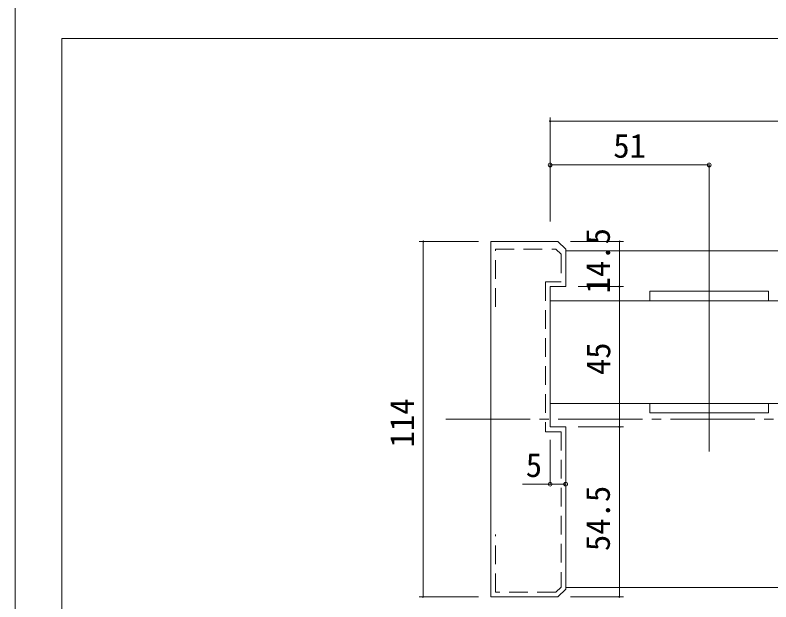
# Model space of a CAD drawing. Units: millimetres on the paper, enlarged 10 times, with parts at other scales. Extents: x -1985 to 2015, y -1370 to 1400.
# Drawn here: x -1985 to -1178, y -705 to -78 of the extents above; entities that cross this region are included whole.
import ezdxf
from ezdxf.enums import TextEntityAlignment as Align

# ---------------------------------------------------------------- set-up
doc = ezdxf.new("R2010")
doc.units = ezdxf.units.MM
doc.header["$LTSCALE"] = 10
doc.header["$PDMODE"] = 32
doc.header["$PDSIZE"] = 4
for name, pattern in [('CHAIN2', [12, 9, -1, 1, -1]), ('USER6', [9, 6, -0.75, 1.5, -0.75]), ('USER9', [3, 2, -1])]:
    doc.linetypes.add(name, pattern=pattern)
for name, color, linetype, lineweight in [('1-1_0', 7, 'Continuous', 20), ('2-0', 7, 'Continuous', 20), ('2-1', 7, 'Continuous', 20)]:
    doc.layers.add(name, color=color, linetype=linetype, lineweight=lineweight)
doc.styles.add('ＭＳ ゴシック', font='')
doc.styles.get('ＭＳ ゴシック').set_extended_font_data('MS Gothic')

msp = doc.modelspace()

# ---------------------------------------------------------------- linework, layer by layer
at = {"layer": '1-1_0'}
for p in [(395, -102.5), (395, -102.5), (-1935, -1002.5), (395, -102.5), (395, -102.5), (-1935, -1002.5)]:
    msp.add_line(p, (-1935, -102.5), dxfattribs=at)
msp.add_lwpolyline([(2015, -1370), (2015, 1400), (-1985, 1400), (-1985, -1370)], dxfattribs=at)
at = {"layer": '2-0', "color": 4, "linetype": 'CHAIN2', "lineweight": 9}
msp.add_line((-1524.68, -509.39), (-1077.42, -509.39), dxfattribs=at)
at = {"layer": '2-0', "color": 4, "lineweight": 9}
for q in [(-1442.9, -578.88), (-1396.75, -578.88)]:
    msp.add_line((-1413.42, -578.88), q, dxfattribs=at)
at = {"layer": '2-0', "color": 4}
for p in [(-1413.42, -578.88), (-1396.75, -578.88)]:
    msp.add_point(p, dxfattribs=at)
at = {"layer": '2-1', "color": 4, "lineweight": 9}
for p, q in [((-1412.89, -191.02), (-1413.94, -191.02)), ((-1413.94, -191.02), (-1412.89, -191.02)), ((-1413.42, -298.2), (-1413.42, -186.86)), ((-1413.42, -191.02), (-657.11, -191.02)), ((-1413.42, -237.66), (-1243.42, -237.66)), ((-1413.42, -237.66), (-1413.42, -289.03)), ((-1243.42, -237.66), (-1243.42, -544.03)), ((-1490.08, -319.38), (-1553.15, -319.38)), ((-1548.98, -318.86), (-1548.98, -319.91)), ((-1548.98, -319.38), (-1548.98, -699.38)), ((-1391.75, -319.38), (-1335.18, -319.38)), ((-1339.34, -318.86), (-1339.34, -319.91)), ((-1339.34, -367.72), (-1339.34, -319.38)), ((-1383.42, -367.72), (-1335.18, -367.72)), ((-1383.42, -367.72), (-1335.18, -367.72)), ((-1339.34, -367.2), (-1339.34, -368.24)), ((-1339.34, -368.24), (-1339.34, -367.2)), ((-1339.34, -367.72), (-1339.34, -517.72)), ((-1383.42, -517.72), (-1335.18, -517.72)), ((-1383.42, -517.72), (-1335.18, -517.72)), ((-1339.34, -517.2), (-1339.34, -518.24)), ((-1339.34, -518.24), (-1339.34, -517.2)), ((-1339.34, -517.72), (-1339.34, -699.38)), ((-1413.42, -578.88), (-1413.42, -531.6)), ((-1490.08, -699.38), (-1553.15, -699.38)), ((-1548.98, -699.91), (-1548.98, -698.86)), ((-1391.75, -699.38), (-1335.18, -699.38)), ((-1339.34, -699.91), (-1339.34, -698.86))]:
    msp.add_line(p, q, dxfattribs=at)
at = {"layer": '2-1'}
for p, q in [((-1476.75, -319.38), (-1405.08, -319.38)), ((-1476.75, -319.38), (-1476.75, -699.38)), ((-1396.75, -327.72), (-1405.08, -319.38)), ((-1396.75, -327.72), (-1396.75, -367.72)), ((-1396.75, -329.38), (-1077.42, -329.38)), ((-1413.42, -367.72), (-1396.75, -367.72)), ((-1413.42, -367.72), (-1413.42, -517.72)), ((-1180.08, -372.72), (-1306.75, -372.72)), ((-1306.75, -372.72), (-1306.75, -382.72)), ((-1180.08, -382.72), (-1180.08, -372.72)), ((-1413.42, -382.72), (-1413.42, -492.72)), ((-1413.42, -382.72), (-1077.42, -382.72)), ((-1413.42, -492.72), (-1077.42, -492.72)), ((-1306.75, -502.72), (-1306.75, -492.72)), ((-1180.08, -492.72), (-1180.08, -502.72)), ((-1180.08, -502.72), (-1306.75, -502.72)), ((-1413.42, -517.72), (-1396.75, -517.72)), ((-1396.75, -517.72), (-1396.75, -691.05)), ((-1396.75, -691.05), (-1405.08, -699.38)), ((-1396.75, -689.38), (-1077.42, -689.38)), ((-1476.75, -699.38), (-1405.08, -699.38))]:
    msp.add_line(p, q, dxfattribs=at)
at = {"layer": '2-1', "color": 4, "linetype": 'USER6', "lineweight": 9}
msp.add_line((-1549.57, -509.38), (-1548.98, -509.38), dxfattribs=at)
at = {"layer": '2-1', "linetype": 'USER9'}
msp.add_lwpolyline([(-1471.75, -389.41), (-1471.75, -327.74), (-1407.15, -327.74), (-1401.75, -333.15), (-1401.75, -362.72), (-1418.41, -362.72), (-1418.41, -522.72), (-1401.75, -522.72), (-1401.75, -688.98), (-1407.15, -694.38), (-1471.75, -694.38), (-1471.75, -632.72)], dxfattribs=at)
at = {"layer": '2-1', "color": 4, "lineweight": 9}
for centre, start, end in [((-1413.42, -191.02), 0, 180), ((-1413.42, -191.02), 180, 0), ((-1548.98, -319.38), 270, 90), ((-1339.34, -319.38), 270, 90), ((-1339.34, -367.72), 90, 270), ((-1339.34, -367.72), 270, 90), ((-1339.34, -517.72), 90, 270), ((-1339.34, -517.72), 270, 90), ((-1548.98, -699.38), 90, 270), ((-1339.34, -699.38), 90, 270)]:
    msp.add_arc(centre, 0.521, start, end, dxfattribs=at)
at = {"layer": '2-1', "color": 4}
for p in [(-1413.42, -237.66), (-1243.42, -237.66)]:
    msp.add_point(p, dxfattribs=at)

# ---------------------------------------------------------------- texts
at = {"layer": '2-0', "style": 'ＭＳ ゴシック'}
msp.add_text('5', height=25.66, dxfattribs=at).set_placement((-1439.42, -578.88), align=Align.BOTTOM_LEFT)
at = {"layer": '2-1', "style": 'ＭＳ ゴシック'}
msp.add_text('51', height=25.66, dxfattribs=at).set_placement((-1345.92, -237.66), align=Align.BOTTOM_LEFT)
for s, p in [('14.5', (-1341.85, -374.94)), ('45', (-1341.43, -462.27)), ('114', (-1551.07, -539.61)), ('54.5', (-1341.85, -650.33))]:
    msp.add_text(s, height=25.66, rotation=90, dxfattribs=at).set_placement(p, align=Align.BOTTOM_LEFT)

doc.saveas('drawing.dxf')
